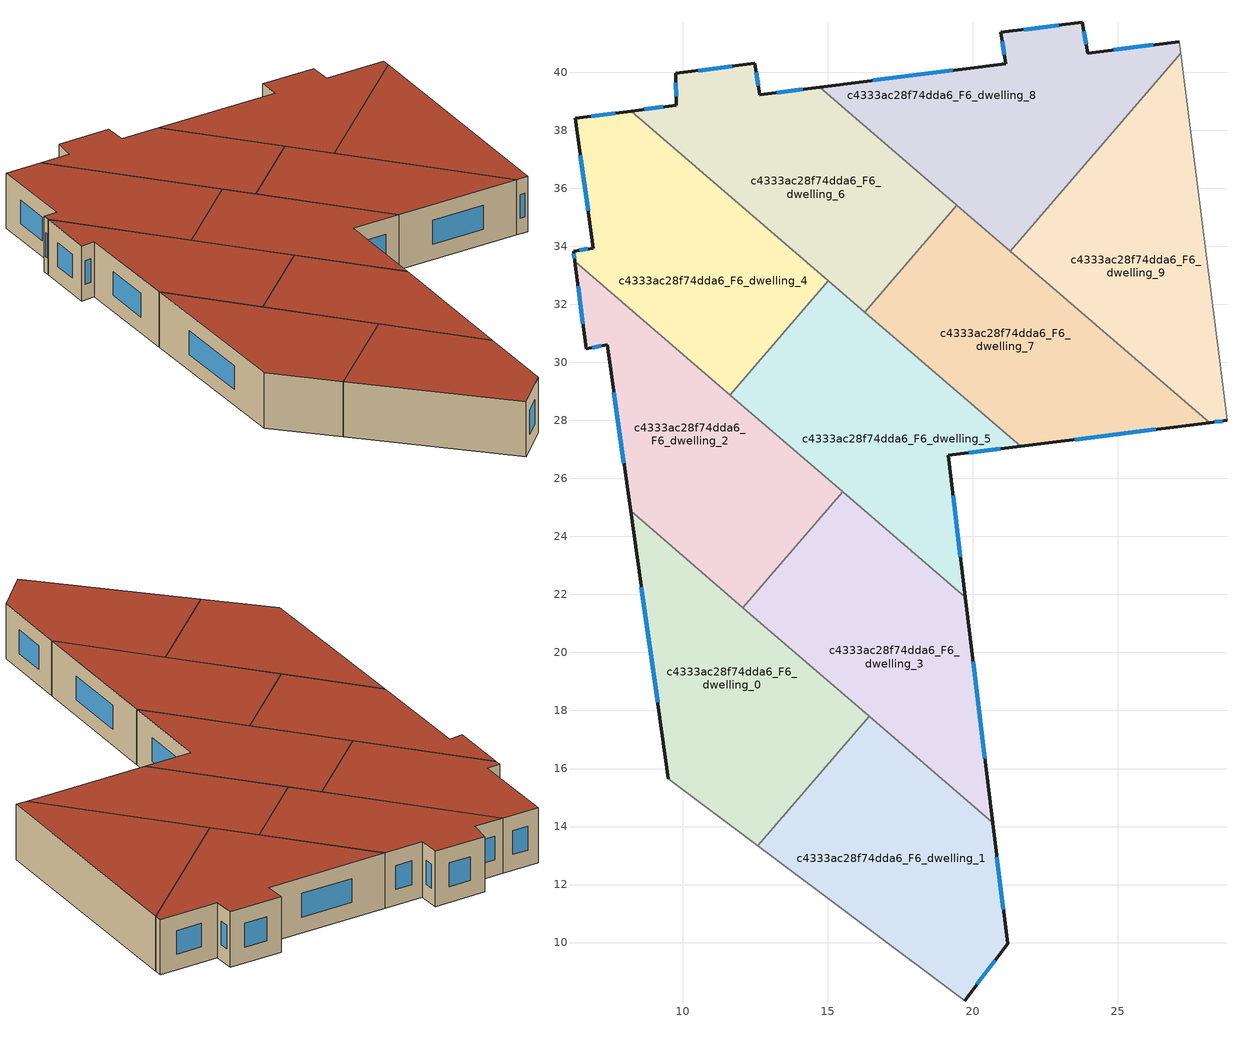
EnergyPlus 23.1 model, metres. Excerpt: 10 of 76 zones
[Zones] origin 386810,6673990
c4333ac28f74dda6_F6_dwelling_0
 floor to c4333ac28f74dda6_F5_dwelling_0 (EU_floor_Construction): 16.42,17.81 12.58,13.34 9.51,15.64 8.2,24.88 z18
 wall outside (EU_wall_Construction): 8.2,24.88 9.51,15.64 z18:21
 wall to c4333ac28f74dda6_F6_dwelling_1 (EU_wall_Construction): 12.58,13.34 16.42,17.81 z18:21
 wall adiabatic (EU_wall_Construction): 9.51,15.64 12.58,13.34 z18:21
 wall to c4333ac28f74dda6_F6_dwelling_3 (EU_wall_Construction): 16.42,17.81 12.07,21.55 z18:21
 wall to c4333ac28f74dda6_F6_dwelling_2 (EU_wall_Construction): 12.07,21.55 8.2,24.88 z18:21
 window (EU_Window_Construction): 8.57,22.24 9.13,18.28 z18.86:20.14
 roof outside (EU_roof_Construction): 12.58,13.34 16.42,17.81 8.2,24.88 9.51,15.64 z21
c4333ac28f74dda6_F6_dwelling_1
 floor to c4333ac28f74dda6_F5_dwelling_1 (EU_floor_Construction): 20.68,14.14 21.19,9.95 19.72,8 12.58,13.34 16.42,17.81 z18
 wall outside (EU_wall_Construction): 19.72,8 21.19,9.95 20.68,14.14 z18:21
 wall adiabatic (EU_wall_Construction): 12.58,13.34 19.72,8 z18:21
 wall to c4333ac28f74dda6_F6_dwelling_3 (EU_wall_Construction): 20.68,14.14 16.42,17.81 z18:21
 window (EU_Window_Construction): 21.05,11.15 20.83,12.94 / 20.14,8.56 20.77,9.39 z18.86:20.14
 roof outside (EU_roof_Construction): 19.72,8 21.19,9.95 20.68,14.14 16.42,17.81 12.58,13.34 z21
c4333ac28f74dda6_F6_dwelling_2
 floor to c4333ac28f74dda6_F5_dwelling_2 (EU_floor_Construction): 15.51,25.54 12.07,21.55 8.2,24.88 7.39,30.61 6.67,30.46 6.28,33.48 z18
 wall outside (EU_wall_Construction): 6.28,33.48 6.67,30.46 7.39,30.61 8.2,24.88 z18:21
 wall to c4333ac28f74dda6_F6_dwelling_3 (EU_wall_Construction): 12.07,21.55 15.51,25.54 z18:21
 wall to c4333ac28f74dda6_F6_dwelling_4 (EU_wall_Construction): 11.63,28.87 6.28,33.48 z18:21
 wall to c4333ac28f74dda6_F6_dwelling_5 (EU_wall_Construction): 15.51,25.54 11.63,28.87 z18:21
 window (EU_Window_Construction): 7.62,28.97 7.97,26.52 / 6.87,30.5 7.18,30.57 / 6.39,32.62 6.56,31.32 z18.86:20.14
 roof outside (EU_roof_Construction): 12.07,21.55 15.51,25.54 6.28,33.48 6.67,30.46 7.39,30.61 8.2,24.88 z21
c4333ac28f74dda6_F6_dwelling_3
 floor to c4333ac28f74dda6_F5_dwelling_3 (EU_floor_Construction): 19.74,21.9 20.68,14.14 12.07,21.55 15.51,25.54 z18
 wall outside (EU_wall_Construction): 20.68,14.14 19.74,21.9 z18:21
 wall to c4333ac28f74dda6_F6_dwelling_5 (EU_wall_Construction): 19.74,21.9 15.51,25.54 z18:21
 window (EU_Window_Construction): 20.41,16.35 20.01,19.68 z18.86:20.14
 roof outside (EU_roof_Construction): 20.68,14.14 19.74,21.9 15.51,25.54 12.07,21.55 z21
c4333ac28f74dda6_F6_dwelling_4
 floor to c4333ac28f74dda6_F5_dwelling_4 (EU_floor_Construction): 14.95,32.88 14.97,32.86 14.98,32.84 11.6,28.91 11.58,28.92 6.28,33.48 6.23,33.83 6.92,33.94 6.29,38.42 8.22,38.66 z18
 floor to c4333ac28f74dda6_F5_dwelling_5 (EU_floor_Construction): 15.02,32.81 11.63,28.87 11.6,28.91 14.98,32.84 z18
 wall outside (EU_wall_Construction): 8.22,38.66 6.29,38.42 6.92,33.94 6.23,33.83 6.28,33.48 z18:21
 wall to c4333ac28f74dda6_F6_dwelling_5 (EU_wall_Construction): 11.63,28.87 15.02,32.81 z18:21
 wall to c4333ac28f74dda6_F6_dwelling_6 (EU_wall_Construction): 15.02,32.81 8.22,38.66 z18:21
 window (EU_Window_Construction): 6.25,33.73 6.27,33.58 / 6.72,33.91 6.43,33.86 / 6.47,37.14 6.74,35.22 / 7.67,38.59 6.84,38.49 z18.86:20.14
 roof outside (EU_roof_Construction): 11.63,28.87 15.02,32.81 8.22,38.66 6.29,38.42 6.92,33.94 6.23,33.83 6.28,33.48 z21
c4333ac28f74dda6_F6_dwelling_5
 floor to c4333ac28f74dda6_F5_dwelling_5 (EU_floor_Construction): 21.65,27.11 19.15,26.79 19.74,21.9 11.63,28.87 15.02,32.81 z18
 wall outside (EU_wall_Construction): 19.74,21.9 19.15,26.79 21.65,27.11 z18:21
 wall to c4333ac28f74dda6_F6_dwelling_7 (EU_wall_Construction): 21.65,27.11 16.28,31.73 z18:21
 wall to c4333ac28f74dda6_F6_dwelling_6 (EU_wall_Construction): 16.28,31.73 15.02,32.81 z18:21
 window (EU_Window_Construction): 19.86,26.88 20.94,27.02 / 19.57,23.3 19.32,25.39 z18.86:20.14
 roof outside (EU_roof_Construction): 19.74,21.9 19.15,26.79 21.65,27.11 15.02,32.81 11.63,28.87 z21
c4333ac28f74dda6_F6_dwelling_6
 floor to c4333ac28f74dda6_F5_dwelling_6 (EU_floor_Construction): 13.98,39.39 19.09,35 16.28,31.73 8.22,38.66 9.78,38.86 9.75,39.96 12.49,40.31 12.66,39.22 z18
 floor to c4333ac28f74dda6_F5_dwelling_8 (EU_floor_Construction): 19.45,35.42 19.09,35 13.98,39.39 14.72,39.48 z18
 wall outside (EU_wall_Construction): 14.72,39.49 12.66,39.22 12.49,40.31 9.75,39.96 9.78,38.86 8.22,38.66 z18:21
 wall to c4333ac28f74dda6_F6_dwelling_7 (EU_wall_Construction): 16.28,31.73 19.45,35.42 z18:21
 wall to c4333ac28f74dda6_F6_dwelling_8 (EU_wall_Construction): 19.45,35.42 14.72,39.49 z18:21
 window (EU_Window_Construction): 14.13,39.41 13.25,39.3 / 9.33,38.8 8.67,38.72 / 9.76,39.64 9.77,39.17 / 11.7,40.21 10.53,40.06 / 12.61,39.54 12.54,40 z18.86:20.14
 roof outside (EU_roof_Construction): 16.28,31.73 19.45,35.42 14.72,39.49 12.66,39.22 12.49,40.31 9.75,39.96 9.78,38.86 8.22,38.66 z21
c4333ac28f74dda6_F6_dwelling_7
 floor to c4333ac28f74dda6_F5_dwelling_7 (EU_floor_Construction): 28.16,27.92 21.65,27.11 17.41,30.75 20.58,34.44 z18
 floor to c4333ac28f74dda6_F5_dwelling_8 (EU_floor_Construction): 20.58,34.44 17.41,30.75 16.28,31.73 19.45,35.42 z18
 wall outside (EU_wall_Construction): 21.65,27.11 28.16,27.92 z18:21
 wall to c4333ac28f74dda6_F6_dwelling_9 (EU_wall_Construction): 28.16,27.92 21.29,33.83 z18:21
 wall to c4333ac28f74dda6_F6_dwelling_8 (EU_wall_Construction): 21.29,33.83 19.45,35.42 z18:21
 window (EU_Window_Construction): 23.51,27.34 26.3,27.69 z18.86:20.14
 roof outside (EU_roof_Construction): 28.16,27.92 19.45,35.42 16.28,31.73 21.65,27.11 z21
c4333ac28f74dda6_F6_dwelling_8
 floor to c4333ac28f74dda6_F5_dwelling_8 (EU_floor_Construction): 23.76,41.71 23.96,40.65 19.45,35.42 14.72,39.48 21.13,40.3 20.96,41.37 z18
 floor to c4333ac28f74dda6_F5_dwelling_9 (EU_floor_Construction): 27.11,41.05 27.16,40.65 21.29,33.83 19.45,35.42 23.96,40.65 z18
 wall outside (EU_wall_Construction): 27.11,41.05 23.96,40.65 23.76,41.71 20.96,41.37 21.13,40.3 14.72,39.49 z18:21
 wall adiabatic (EU_wall_Construction): 27.16,40.65 27.11,41.05 z18:21
 wall to c4333ac28f74dda6_F6_dwelling_9 (EU_wall_Construction): 21.29,33.83 27.16,40.65 z18:21
 window (EU_Window_Construction): 26.21,40.94 24.86,40.77 / 19.3,40.06 16.55,39.72 / 21.01,41.07 21.08,40.6 / 22.96,41.62 21.76,41.47 / 23.9,40.96 23.82,41.41 z18.86:20.14
 roof outside (EU_roof_Construction): 21.29,33.83 27.16,40.65 27.11,41.05 23.96,40.65 23.76,41.71 20.96,41.37 21.13,40.3 14.72,39.49 z21
c4333ac28f74dda6_F6_dwelling_9
 floor to c4333ac28f74dda6_F5_dwelling_10 (EU_floor_Construction): 27.42,38.63 28.76,28 28.16,27.92 22.44,32.84 22.41,32.86 22.4,32.87 27.41,38.69 z18
 floor to c4333ac28f74dda6_F5_dwelling_9 (EU_floor_Construction): 27.16,40.65 27.41,38.69 22.4,32.87 21.29,33.83 z18
 wall outside (EU_wall_Construction): 28.16,27.92 28.76,28 z18:21
 wall adiabatic (EU_wall_Construction): 28.76,28 27.16,40.65 z18:21
 window (EU_Window_Construction): 28.33,27.94 28.59,27.98 z18.86:20.14
 roof outside (EU_roof_Construction): 28.76,28 27.16,40.65 21.29,33.83 28.16,27.92 z21
[Building]
EU S2 Campaign: North Axis=0; Terrain=City; Solar Distribution=FullExterior
[Site:Location]
Helsinki-Vantaa.AP: Latitude=60.317; Longitude=24.963; Time Zone=2; Elevation=54.6
[SizingPeriod:WeatherFileDays]
AnnualSizingPeriod: Begin Month=1; Begin Day of Month=1; End Month=12; End Day of Month=31; Day of Week for Start Day=Monday; Use Weather File Daylight Saving Period=No; Use Weather File Rain and Snow Indicators=No
[MATERIAL]
EU_InternalMass_Material: Roughness=MediumRough; Thickness=0.1; Conductivity=1; Density=1800; Specific Heat=900; Thermal Absorptance=0.9; Solar Absorptance=0.7; Visible Absorptance=0.7
[MATERIAL:NOMASS] Roughness=MediumRough; Thermal Absorptance=0.9; Solar Absorptance=0.7; Visible Absorptance=0.7
Name | Thermal Resistance
EU_wall_NoMass | 1.10183
EU_roof_NoMass; EU_floor_NoMass | 1.70606
[WINDOWMATERIAL:SIMPLEGLAZINGSYSTEM]
EU_Window_SimpleGlazing: UFactor=3.11035; Solar Heat Gain Coefficient=0.8; Visible Transmittance=0.8
[CONSTRUCTION]
EU_wall_Construction: EU_wall_NoMass
EU_roof_Construction: EU_roof_NoMass
EU_floor_Construction: EU_floor_NoMass
EU_Window_Construction: EU_Window_SimpleGlazing
EU_InternalMass_Construction: EU_InternalMass_Material
[ZONE] Type=1; Multiplier=1; Ceiling Height=autocalculate; Floor Area=autocalculate; Part of Total Floor Area=Yes
Name | Volume
c4333ac28f74dda6_F6_dwelling_0 | 133.868
c4333ac28f74dda6_F6_dwelling_1 | 133.848
c4333ac28f74dda6_F6_dwelling_2 | 133.855
c4333ac28f74dda6_F6_dwelling_3 | 133.854
c4333ac28f74dda6_F6_dwelling_4 | 134.892
c4333ac28f74dda6_F6_dwelling_5 | 132.796
c4333ac28f74dda6_F6_dwelling_6 | 132.3
c4333ac28f74dda6_F6_dwelling_7 | 135.439
c4333ac28f74dda6_F6_dwelling_8; c4333ac28f74dda6_F6_dwelling_9 | 133.867
[INTERNALMASS] Construction=EU_InternalMass_Construction
Name | Zone or ZoneList | Surface Area
c4333ac28f74dda6_F6_dwelling_0_EU_InternalMass | c4333ac28f74dda6_F6_dwelling_0 | 44.6228
c4333ac28f74dda6_F6_dwelling_1_EU_InternalMass | c4333ac28f74dda6_F6_dwelling_1 | 44.6159
c4333ac28f74dda6_F6_dwelling_2_EU_InternalMass | c4333ac28f74dda6_F6_dwelling_2 | 44.6182
c4333ac28f74dda6_F6_dwelling_3_EU_InternalMass | c4333ac28f74dda6_F6_dwelling_3 | 44.618
c4333ac28f74dda6_F6_dwelling_4_EU_InternalMass | c4333ac28f74dda6_F6_dwelling_4 | 44.9619
c4333ac28f74dda6_F6_dwelling_5_EU_InternalMass | c4333ac28f74dda6_F6_dwelling_5 | 44.2676
c4333ac28f74dda6_F6_dwelling_6_EU_InternalMass | c4333ac28f74dda6_F6_dwelling_6 | 44.1002
c4333ac28f74dda6_F6_dwelling_7_EU_InternalMass | c4333ac28f74dda6_F6_dwelling_7 | 45.1466
c4333ac28f74dda6_F6_dwelling_8_EU_InternalMass | c4333ac28f74dda6_F6_dwelling_8 | 44.6221
c4333ac28f74dda6_F6_dwelling_9_EU_InternalMass | c4333ac28f74dda6_F6_dwelling_9 | 44.6223
[OTHEREQUIPMENT] Fuel Type=Electricity; Design Level Calculation Method=Watts/Area; Power per Zone Floor Area=1; Fraction Latent=0; Fraction Radiant=0; Fraction Lost=0; Carbon Dioxide Generation Rate=0; EndUse Subcategory=EU_Step8_InternalGains
Name | Zone or ZoneList or Space or SpaceList | Schedule
EU_Step8_InternalGain_c4333ac28f74dda6_F6_dwelling_0_f000 | c4333ac28f74dda6_F6_dwelling_0 | EU_Step8_GainSchedule_c4333ac28f74dda6_F6_dwelling_0_f000
EU_Step8_InternalGain_c4333ac28f74dda6_F6_dwelling_1_f000 | c4333ac28f74dda6_F6_dwelling_1 | EU_Step8_GainSchedule_c4333ac28f74dda6_F6_dwelling_1_f000
EU_Step8_InternalGain_c4333ac28f74dda6_F6_dwelling_2_f000 | c4333ac28f74dda6_F6_dwelling_2 | EU_Step8_GainSchedule_c4333ac28f74dda6_F6_dwelling_2_f000
EU_Step8_InternalGain_c4333ac28f74dda6_F6_dwelling_3_f000 | c4333ac28f74dda6_F6_dwelling_3 | EU_Step8_GainSchedule_c4333ac28f74dda6_F6_dwelling_3_f000
EU_Step8_InternalGain_c4333ac28f74dda6_F6_dwelling_4_f000 | c4333ac28f74dda6_F6_dwelling_4 | EU_Step8_GainSchedule_c4333ac28f74dda6_F6_dwelling_4_f000
EU_Step8_InternalGain_c4333ac28f74dda6_F6_dwelling_5_f000 | c4333ac28f74dda6_F6_dwelling_5 | EU_Step8_GainSchedule_c4333ac28f74dda6_F6_dwelling_5_f000
EU_Step8_InternalGain_c4333ac28f74dda6_F6_dwelling_6_f000 | c4333ac28f74dda6_F6_dwelling_6 | EU_Step8_GainSchedule_c4333ac28f74dda6_F6_dwelling_6_f000
EU_Step8_InternalGain_c4333ac28f74dda6_F6_dwelling_7_f000 | c4333ac28f74dda6_F6_dwelling_7 | EU_Step8_GainSchedule_c4333ac28f74dda6_F6_dwelling_7_f000
EU_Step8_InternalGain_c4333ac28f74dda6_F6_dwelling_8_f000 | c4333ac28f74dda6_F6_dwelling_8 | EU_Step8_GainSchedule_c4333ac28f74dda6_F6_dwelling_8_f000
EU_Step8_InternalGain_c4333ac28f74dda6_F6_dwelling_9_f000 | c4333ac28f74dda6_F6_dwelling_9 | EU_Step8_GainSchedule_c4333ac28f74dda6_F6_dwelling_9_f000
[ZONEVENTILATION:DESIGNFLOWRATE] Schedule=EU_AlwaysOn; Design Flow Rate Calculation Method=AirChanges/Hour; Air Changes per Hour=0.756316; Ventilation Type=Natural; Fan Pressure Rise=0; Fan Total Efficiency=1; Constant Term Coefficient=1; Temperature Term Coefficient=0; Velocity Term Coefficient=0; Velocity Squared Term Coefficient=0; Minimum Indoor Temperature=-100; Maximum Indoor Temperature=100; Delta Temperature=-100; Minimum Outdoor Temperature=-100; Maximum Outdoor Temperature=100; Maximum Wind Speed=40
Name | Zone or ZoneList or Space or SpaceList
EU_ConstantAir_c4333ac28f74dda6_F6_dwelling_0 | c4333ac28f74dda6_F6_dwelling_0
EU_ConstantAir_c4333ac28f74dda6_F6_dwelling_1 | c4333ac28f74dda6_F6_dwelling_1
EU_ConstantAir_c4333ac28f74dda6_F6_dwelling_2 | c4333ac28f74dda6_F6_dwelling_2
EU_ConstantAir_c4333ac28f74dda6_F6_dwelling_3 | c4333ac28f74dda6_F6_dwelling_3
EU_ConstantAir_c4333ac28f74dda6_F6_dwelling_4 | c4333ac28f74dda6_F6_dwelling_4
EU_ConstantAir_c4333ac28f74dda6_F6_dwelling_5 | c4333ac28f74dda6_F6_dwelling_5
EU_ConstantAir_c4333ac28f74dda6_F6_dwelling_6 | c4333ac28f74dda6_F6_dwelling_6
EU_ConstantAir_c4333ac28f74dda6_F6_dwelling_7 | c4333ac28f74dda6_F6_dwelling_7
EU_ConstantAir_c4333ac28f74dda6_F6_dwelling_8 | c4333ac28f74dda6_F6_dwelling_8
EU_ConstantAir_c4333ac28f74dda6_F6_dwelling_9 | c4333ac28f74dda6_F6_dwelling_9
[HVACTEMPLATE:THERMOSTAT] Constant Heating Setpoint=20; Constant Cooling Setpoint=50
EU_HeatOnly_c4333ac28f74dda6_F0_dwelling_0; EU_HeatOnly_c4333ac28f74dda6_F0_dwelling_1; EU_HeatOnly_c4333ac28f74dda6_F0_dwelling_2; EU_HeatOnly_c4333ac28f74dda6_F0_dwelling_3; EU_HeatOnly_c4333ac28f74dda6_F0_dwelling_4; EU_HeatOnly_c4333ac28f74dda6_F0_dwelling_5; EU_HeatOnly_c4333ac28f74dda6_F0_dwelling_6; EU_HeatOnly_c4333ac28f74dda6_F0_dwelling_7; EU_HeatOnly_c4333ac28f74dda6_F0_dwelling_8; EU_HeatOnly_c4333ac28f74dda6_F0_dwelling_9; EU_HeatOnly_c4333ac28f74dda6_F0_dwelling_10; EU_HeatOnly_c4333ac28f74dda6_F1_dwelling_0; EU_HeatOnly_c4333ac28f74dda6_F1_dwelling_1; EU_HeatOnly_c4333ac28f74dda6_F1_dwelling_2; EU_HeatOnly_c4333ac28f74dda6_F1_dwelling_3; EU_HeatOnly_c4333ac28f74dda6_F1_dwelling_4; EU_HeatOnly_c4333ac28f74dda6_F1_dwelling_5; EU_HeatOnly_c4333ac28f74dda6_F1_dwelling_6; EU_HeatOnly_c4333ac28f74dda6_F1_dwelling_7; EU_HeatOnly_c4333ac28f74dda6_F1_dwelling_8; EU_HeatOnly_c4333ac28f74dda6_F1_dwelling_9; EU_HeatOnly_c4333ac28f74dda6_F1_dwelling_10; EU_HeatOnly_c4333ac28f74dda6_F2_dwelling_0; EU_HeatOnly_c4333ac28f74dda6_F2_dwelling_1; EU_HeatOnly_c4333ac28f74dda6_F2_dwelling_2; EU_HeatOnly_c4333ac28f74dda6_F2_dwelling_3; EU_HeatOnly_c4333ac28f74dda6_F2_dwelling_4; EU_HeatOnly_c4333ac28f74dda6_F2_dwelling_5; EU_HeatOnly_c4333ac28f74dda6_F2_dwelling_6; EU_HeatOnly_c4333ac28f74dda6_F2_dwelling_7; EU_HeatOnly_c4333ac28f74dda6_F2_dwelling_8; EU_HeatOnly_c4333ac28f74dda6_F2_dwelling_9; EU_HeatOnly_c4333ac28f74dda6_F2_dwelling_10; EU_HeatOnly_c4333ac28f74dda6_F3_dwelling_0; EU_HeatOnly_c4333ac28f74dda6_F3_dwelling_1; EU_HeatOnly_c4333ac28f74dda6_F3_dwelling_2; EU_HeatOnly_c4333ac28f74dda6_F3_dwelling_3; EU_HeatOnly_c4333ac28f74dda6_F3_dwelling_4; EU_HeatOnly_c4333ac28f74dda6_F3_dwelling_5; EU_HeatOnly_c4333ac28f74dda6_F3_dwelling_6; EU_HeatOnly_c4333ac28f74dda6_F3_dwelling_7; EU_HeatOnly_c4333ac28f74dda6_F3_dwelling_8; EU_HeatOnly_c4333ac28f74dda6_F3_dwelling_9; EU_HeatOnly_c4333ac28f74dda6_F3_dwelling_10; EU_HeatOnly_c4333ac28f74dda6_F4_dwelling_0; EU_HeatOnly_c4333ac28f74dda6_F4_dwelling_1; EU_HeatOnly_c4333ac28f74dda6_F4_dwelling_2; EU_HeatOnly_c4333ac28f74dda6_F4_dwelling_3; EU_HeatOnly_c4333ac28f74dda6_F4_dwelling_4; EU_HeatOnly_c4333ac28f74dda6_F4_dwelling_5; EU_HeatOnly_c4333ac28f74dda6_F4_dwelling_6; EU_HeatOnly_c4333ac28f74dda6_F4_dwelling_7; EU_HeatOnly_c4333ac28f74dda6_F4_dwelling_8; EU_HeatOnly_c4333ac28f74dda6_F4_dwelling_9; EU_HeatOnly_c4333ac28f74dda6_F4_dwelling_10; EU_HeatOnly_c4333ac28f74dda6_F5_dwelling_0; EU_HeatOnly_c4333ac28f74dda6_F5_dwelling_1; EU_HeatOnly_c4333ac28f74dda6_F5_dwelling_2; EU_HeatOnly_c4333ac28f74dda6_F5_dwelling_3; EU_HeatOnly_c4333ac28f74dda6_F5_dwelling_4; EU_HeatOnly_c4333ac28f74dda6_F5_dwelling_5; EU_HeatOnly_c4333ac28f74dda6_F5_dwelling_6; EU_HeatOnly_c4333ac28f74dda6_F5_dwelling_7; EU_HeatOnly_c4333ac28f74dda6_F5_dwelling_8; EU_HeatOnly_c4333ac28f74dda6_F5_dwelling_9; EU_HeatOnly_c4333ac28f74dda6_F5_dwelling_10; EU_HeatOnly_c4333ac28f74dda6_F6_dwelling_0; EU_HeatOnly_c4333ac28f74dda6_F6_dwelling_1; EU_HeatOnly_c4333ac28f74dda6_F6_dwelling_2; EU_HeatOnly_c4333ac28f74dda6_F6_dwelling_3; EU_HeatOnly_c4333ac28f74dda6_F6_dwelling_4; EU_HeatOnly_c4333ac28f74dda6_F6_dwelling_5; EU_HeatOnly_c4333ac28f74dda6_F6_dwelling_6; EU_HeatOnly_c4333ac28f74dda6_F6_dwelling_7; EU_HeatOnly_c4333ac28f74dda6_F6_dwelling_8; EU_HeatOnly_c4333ac28f74dda6_F6_dwelling_9
[HVACTEMPLATE:ZONE:IDEALLOADSAIRSYSTEM] System Availability Schedule=EU_AlwaysOn; Maximum Heating Supply Air Temperature=50; Minimum Cooling Supply Air Temperature=13; Maximum Heating Supply Air Humidity Ratio=0.0156; Minimum Cooling Supply Air Humidity Ratio=0.0077; Heating Limit=NoLimit; Cooling Limit=NoLimit; Heating Availability Schedule=EU_AlwaysOn; Cooling Availability Schedule=EU_CoolingOff; Dehumidification Control Type=ConstantSensibleHeatRatio; Cooling Sensible Heat Ratio=0.7; Dehumidification Setpoint=60; Humidification Control Type=None; Humidification Setpoint=30; Outdoor Air Method=None; Outdoor Air Flow Rate per Person=0.00944; Outdoor Air Flow Rate per Zone Floor Area=0; Outdoor Air Flow Rate per Zone=0; Demand Controlled Ventilation Type=None; Outdoor Air Economizer Type=NoEconomizer; Heat Recovery Type=None; Sensible Heat Recovery Effectiveness=0.7; Latent Heat Recovery Effectiveness=0.65
Name | Template Thermostat
c4333ac28f74dda6_F6_dwelling_0 | EU_HeatOnly_c4333ac28f74dda6_F6_dwelling_0
c4333ac28f74dda6_F6_dwelling_1 | EU_HeatOnly_c4333ac28f74dda6_F6_dwelling_1
c4333ac28f74dda6_F6_dwelling_2 | EU_HeatOnly_c4333ac28f74dda6_F6_dwelling_2
c4333ac28f74dda6_F6_dwelling_3 | EU_HeatOnly_c4333ac28f74dda6_F6_dwelling_3
c4333ac28f74dda6_F6_dwelling_4 | EU_HeatOnly_c4333ac28f74dda6_F6_dwelling_4
c4333ac28f74dda6_F6_dwelling_5 | EU_HeatOnly_c4333ac28f74dda6_F6_dwelling_5
c4333ac28f74dda6_F6_dwelling_6 | EU_HeatOnly_c4333ac28f74dda6_F6_dwelling_6
c4333ac28f74dda6_F6_dwelling_7 | EU_HeatOnly_c4333ac28f74dda6_F6_dwelling_7
c4333ac28f74dda6_F6_dwelling_8 | EU_HeatOnly_c4333ac28f74dda6_F6_dwelling_8
c4333ac28f74dda6_F6_dwelling_9 | EU_HeatOnly_c4333ac28f74dda6_F6_dwelling_9
[SIZING:ZONE] Zone Cooling Design Supply Air Temperature Input Method=SupplyAirTemperature; Zone Cooling Design Supply Air Temperature=13; Zone Heating Design Supply Air Temperature Input Method=SupplyAirTemperature; Zone Heating Design Supply Air Temperature=50; Zone Cooling Design Supply Air Humidity Ratio=0.008; Zone Heating Design Supply Air Humidity Ratio=0.008; Cooling Design Air Flow Method=DesignDay; Cooling Design Air Flow Rate=0; Cooling Minimum Air Flow per Zone Floor Area=0.000762; Cooling Minimum Air Flow=0; Cooling Minimum Air Flow Fraction=0.2; Heating Design Air Flow Method=DesignDay; Heating Design Air Flow Rate=0; Heating Maximum Air Flow per Zone Floor Area=0.002032; Heating Maximum Air Flow=0.141576; Heating Maximum Air Flow Fraction=0.3; Account for Dedicated Outdoor Air System=No; Dedicated Outdoor Air System Control Strategy=NeutralSupplyAir; Dedicated Outdoor Air Low Setpoint Temperature for Design=autosize; Dedicated Outdoor Air High Setpoint Temperature for Design=autosize; Zone Load Sizing Method=Sensible Load Only No Latent Load; Zone Latent Cooling Design Supply Air Humidity Ratio Input Method=HumidityRatioDifference; Zone Cooling Design Supply Air Humidity Ratio Difference=0.005; Zone Latent Heating Design Supply Air Humidity Ratio Input Method=HumidityRatioDifference; Zone Humidification Design Supply Air Humidity Ratio Difference=0.005
c4333ac28f74dda6_F6_dwelling_0; c4333ac28f74dda6_F6_dwelling_1; c4333ac28f74dda6_F6_dwelling_2; c4333ac28f74dda6_F6_dwelling_3; c4333ac28f74dda6_F6_dwelling_4; c4333ac28f74dda6_F6_dwelling_5; c4333ac28f74dda6_F6_dwelling_6; c4333ac28f74dda6_F6_dwelling_7; c4333ac28f74dda6_F6_dwelling_8; c4333ac28f74dda6_F6_dwelling_9
[SCHEDULE:CONSTANT]
Name | Hourly Value
EU_AlwaysOn | 1
EU_CoolingOff | 0
[SCHEDULE:FILE] Column Number=1; Rows to Skip at Top=0; Number of Hours of Data=8760; Column Separator=Comma; Interpolate to Timestep=No; Minutes per Item=60; Adjust Schedule for Daylight Savings=Yes
Name | File
EU_Step8_GainSchedule_c4333ac28f74dda6_F6_dwelling_0_f000 | ../../schedules/c4333ac28f74dda6/c4333ac28f74dda6_F6_dwelling_0_f000_gain.csv
EU_Step8_GainSchedule_c4333ac28f74dda6_F6_dwelling_1_f000 | ../../schedules/c4333ac28f74dda6/c4333ac28f74dda6_F6_dwelling_1_f000_gain.csv
EU_Step8_GainSchedule_c4333ac28f74dda6_F6_dwelling_2_f000 | ../../schedules/c4333ac28f74dda6/c4333ac28f74dda6_F6_dwelling_2_f000_gain.csv
EU_Step8_GainSchedule_c4333ac28f74dda6_F6_dwelling_3_f000 | ../../schedules/c4333ac28f74dda6/c4333ac28f74dda6_F6_dwelling_3_f000_gain.csv
EU_Step8_GainSchedule_c4333ac28f74dda6_F6_dwelling_4_f000 | ../../schedules/c4333ac28f74dda6/c4333ac28f74dda6_F6_dwelling_4_f000_gain.csv
EU_Step8_GainSchedule_c4333ac28f74dda6_F6_dwelling_5_f000 | ../../schedules/c4333ac28f74dda6/c4333ac28f74dda6_F6_dwelling_5_f000_gain.csv
EU_Step8_GainSchedule_c4333ac28f74dda6_F6_dwelling_6_f000 | ../../schedules/c4333ac28f74dda6/c4333ac28f74dda6_F6_dwelling_6_f000_gain.csv
EU_Step8_GainSchedule_c4333ac28f74dda6_F6_dwelling_7_f000 | ../../schedules/c4333ac28f74dda6/c4333ac28f74dda6_F6_dwelling_7_f000_gain.csv
EU_Step8_GainSchedule_c4333ac28f74dda6_F6_dwelling_8_f000 | ../../schedules/c4333ac28f74dda6/c4333ac28f74dda6_F6_dwelling_8_f000_gain.csv
EU_Step8_GainSchedule_c4333ac28f74dda6_F6_dwelling_9_f000 | ../../schedules/c4333ac28f74dda6/c4333ac28f74dda6_F6_dwelling_9_f000_gain.csv
